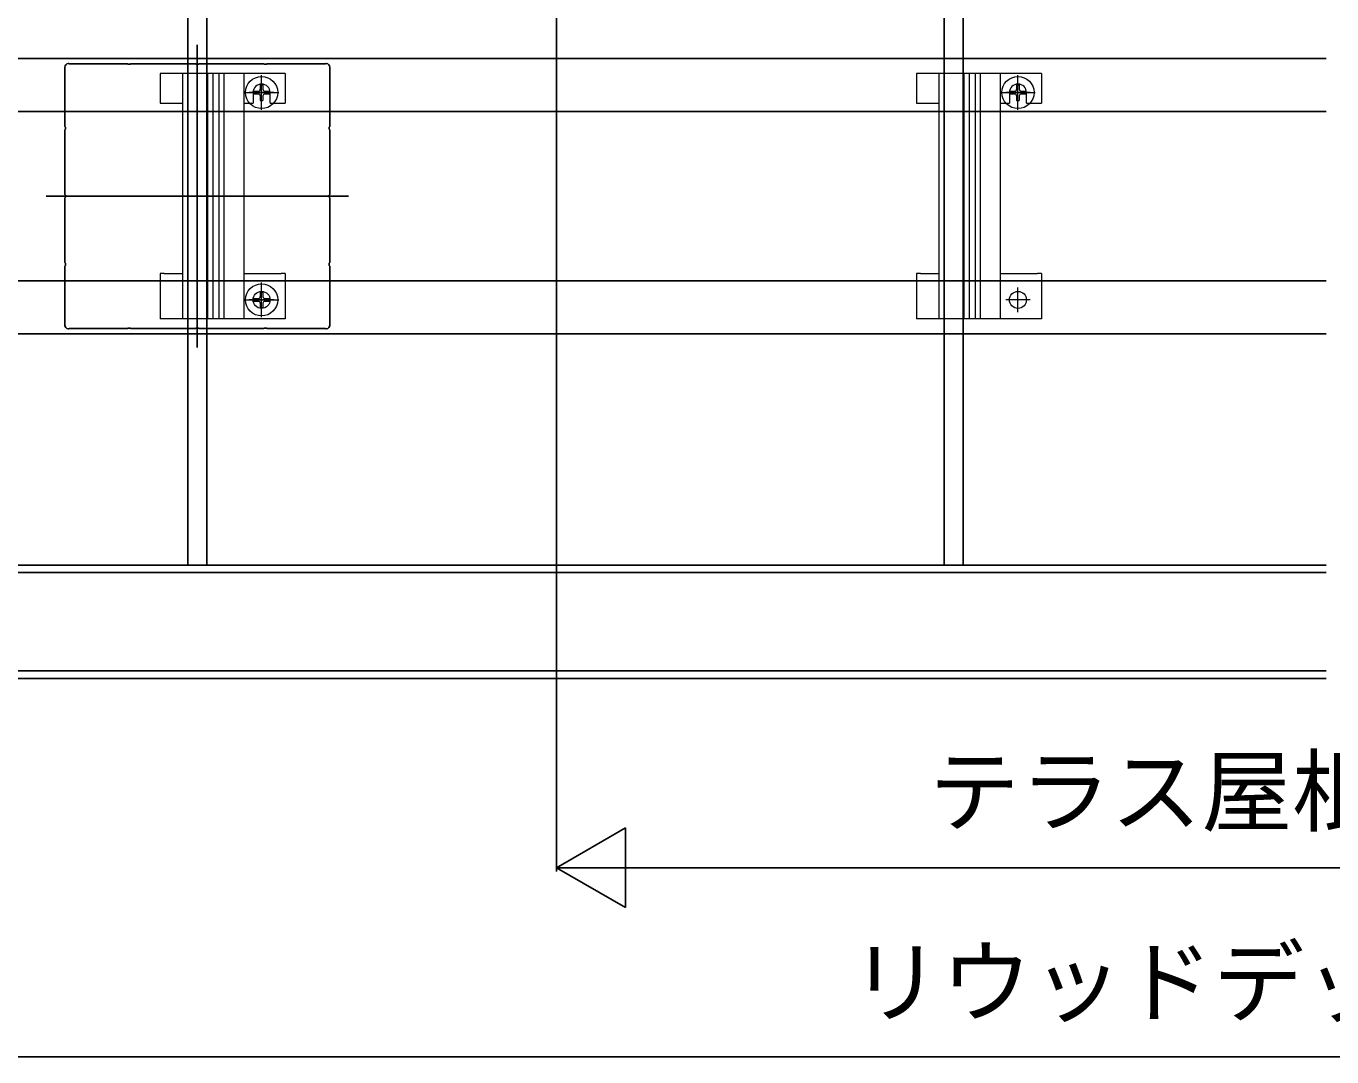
# Model space of a CAD drawing. Units: millimetres, scale not verified. Extents: x -1050 to 1050, y -1566 to 1557.
# Drawn here: x -367.8 to -22.6, y -412.5 to -140.1 of the extents above; entities that cross this region are included whole.
import ezdxf
from ezdxf.enums import TextEntityAlignment as Align

# ---------------------------------------------------------------- set-up
doc = ezdxf.new("R2010")
doc.units = ezdxf.units.MM
doc.header["$LTSCALE"] = 8
for name, color, linetype in [('0-3_YKK_11E', 7, 'Continuous'), ('0-4_YKK_12', 2, 'Continuous'), ('0-7_YKK_D', 6, 'Continuous')]:
    doc.layers.add(name, color=color, linetype=linetype)
doc.layers.add('0-5_YKK_13', color=4, linetype='Continuous', lineweight=18)
doc.styles.add('ＭＳ ゴシック', font='')
doc.styles.get('ＭＳ ゴシック').set_extended_font_data('MS Gothic')

msp = doc.modelspace()

# ---------------------------------------------------------------- linework, layer by layer
at = {"layer": '0-3_YKK_11E'}
for points in [[(-357.639, -219.148), (-357.603, -218.988), (-357.563, -218.868), (-357.563, -203.466), (-357.443, -203.283), (-357.443, -202.733), (-357.563, -202.549), (-357.563, -185.466), (-357.443, -185.283), (-357.443, -184.733), (-357.563, -184.549), (-357.563, -167.466), (-357.443, -167.283), (-357.443, -166.733), (-357.563, -166.549), (-357.563, -151.147), (-357.603, -151.027), (-357.639, -150.868)], [(-356.703, -149.932), (-356.543, -149.968), (-356.423, -150.008), (-341.021, -150.008), (-340.838, -150.128), (-340.288, -150.128), (-340.105, -150.008)], [(-340.105, -150.008), (-323.021, -150.008), (-322.838, -150.128), (-322.288, -150.128), (-322.105, -150.008), (-305.021, -150.008), (-304.838, -150.128), (-304.288, -150.128), (-304.105, -150.008), (-288.703, -150.008), (-288.583, -149.968), (-288.423, -149.932)], [(-287.487, -150.868), (-287.523, -151.027), (-287.563, -151.147), (-287.563, -166.549), (-287.683, -166.733), (-287.683, -167.283), (-287.563, -167.466), (-287.563, -184.549), (-287.683, -184.733), (-287.683, -185.283), (-287.563, -185.466), (-287.563, -202.549), (-287.683, -202.733), (-287.683, -203.283), (-287.563, -203.466), (-287.563, -218.868), (-287.523, -218.988), (-287.487, -219.148)], [(-288.423, -220.083), (-288.583, -220.048), (-288.703, -220.008), (-304.105, -220.008), (-304.288, -219.888), (-304.838, -219.888), (-305.021, -220.008), (-322.105, -220.008), (-322.288, -219.888), (-322.838, -219.888), (-323.021, -220.008), (-340.105, -220.008), (-340.288, -219.888), (-340.838, -219.888), (-341.021, -220.008), (-356.423, -220.008), (-356.543, -220.048), (-356.703, -220.083)]]:
    msp.add_lwpolyline(points, dxfattribs=at)
for centre, start, end in [((-356.463, -151.108), 101.53696, 168.46304), ((-288.663, -151.108), 11.53696, 78.46304), ((-356.463, -218.908), 191.53696, 258.46304), ((-288.663, -218.908), 281.53696, 348.46304)]:
    msp.add_arc(centre, 1.2, start, end, dxfattribs=at)
at = {"layer": '0-4_YKK_12'}
for p, q in [((-322.563, -145.008), (-322.563, -225.008)), ((-24.063, -148.608), (-516.563, -148.608)), ((-24.063, -162.608), (-516.563, -162.608)), ((-362.563, -185.008), (-282.563, -185.008)), ((-24.063, -207.408), (-516.563, -207.408)), ((-24.063, -221.408), (-516.563, -221.408)), ((-24.063, -282.507), (-506.563, -282.507)), ((-24.063, -284.507), (-506.563, -284.507)), ((-24.063, -310.507), (-506.563, -310.507)), ((-24.063, -312.507), (-506.563, -312.507))]:
    msp.add_line(p, q, dxfattribs=at)
for points in [[(-325.063, 30.993), (-325.063, -109.007), (-325.063, -282.507)], [(-320.063, 30.993), (-320.063, -109.007), (-320.063, -282.507)], [(-120.063, 30.993), (-120.063, -109.007), (-120.063, -282.507)], [(-125.063, -81.507), (-125.063, -109.007), (-125.063, -282.507)]]:
    msp.add_lwpolyline(points, dxfattribs=at)
at = {"layer": '0-5_YKK_13'}
for p, q in [((-331.363, -152.608), (-332.363, -152.608)), ((-326.463, -152.608), (-331.363, -152.608)), ((-326.463, -152.608), (-326.463, -217.408)), ((-325.138, -152.608), (-326.463, -152.608)), ((-320.275, -152.608), (-325.138, -152.608)), ((-319.375, -152.608), (-320.275, -152.608)), ((-319.793, -217.408), (-319.793, -152.608)), ((-318.477, -152.608), (-319.375, -152.608)), ((-318.327, -152.608), (-318.477, -152.608)), ((-318.408, -217.408), (-318.408, -152.608)), ((-316.899, -152.608), (-318.327, -152.608)), ((-316.749, -152.608), (-316.899, -152.608)), ((-316.819, -217.408), (-316.819, -152.608)), ((-315.851, -152.608), (-316.749, -152.608)), ((-314.951, -152.608), (-315.851, -152.608)), ((-315.433, -217.408), (-315.433, -152.608)), ((-311.488, -152.608), (-314.951, -152.608)), ((-310.163, -152.608), (-311.488, -152.608)), ((-310.163, -217.408), (-310.163, -152.608)), ((-300.363, -152.608), (-310.163, -152.608)), ((-305.563, -162.158), (-305.563, -153.058)), ((-305.563, -160.858), (-305.563, -154.358)), ((-299.363, -152.608), (-300.363, -152.608)), ((-299.363, -152.608), (-299.363, -160.408)), ((-131.363, -152.608), (-132.363, -152.608)), ((-126.463, -152.608), (-131.363, -152.608)), ((-126.463, -152.608), (-126.463, -217.408)), ((-125.138, -152.608), (-126.463, -152.608)), ((-120.275, -152.608), (-125.138, -152.608)), ((-119.375, -152.608), (-120.275, -152.608)), ((-119.793, -217.408), (-119.793, -152.608)), ((-118.477, -152.608), (-119.375, -152.608)), ((-118.327, -152.608), (-118.477, -152.608)), ((-118.408, -217.408), (-118.408, -152.608)), ((-116.899, -152.608), (-118.327, -152.608)), ((-116.749, -152.608), (-116.899, -152.608)), ((-116.819, -217.408), (-116.819, -152.608)), ((-115.851, -152.608), (-116.749, -152.608)), ((-114.951, -152.608), (-115.851, -152.608)), ((-115.433, -217.408), (-115.433, -152.608)), ((-111.488, -152.608), (-114.951, -152.608)), ((-110.163, -152.608), (-111.488, -152.608)), ((-110.163, -217.408), (-110.163, -152.608)), ((-100.363, -152.608), (-110.163, -152.608)), ((-105.563, -162.158), (-105.563, -153.058)), ((-105.563, -160.858), (-105.563, -154.358)), ((-99.363, -152.608), (-100.363, -152.608)), ((-99.363, -152.608), (-99.363, -160.408)), ((-310.113, -157.608), (-301.013, -157.608)), ((-302.313, -157.608), (-308.813, -157.608)), ((-307.813, -157.608), (-307.813, -160.408)), ((-307.638, -157.258), (-307.638, -157.958)), ((-307.638, -157.258), (-306.413, -157.258)), ((-307.638, -157.958), (-306.413, -157.958)), ((-305.913, -155.533), (-305.213, -155.533)), ((-305.913, -155.533), (-305.913, -156.758)), ((-305.913, -158.458), (-305.913, -159.683)), ((-305.213, -155.533), (-305.213, -156.758)), ((-305.213, -158.458), (-305.213, -159.683)), ((-304.713, -157.258), (-303.488, -157.258)), ((-304.713, -157.958), (-303.488, -157.958)), ((-303.488, -157.258), (-303.488, -157.958)), ((-303.313, -160.408), (-303.313, -157.608)), ((-110.113, -157.608), (-101.013, -157.608)), ((-102.313, -157.608), (-108.813, -157.608)), ((-107.813, -157.608), (-107.813, -160.408)), ((-107.638, -157.258), (-107.638, -157.958)), ((-107.638, -157.258), (-106.413, -157.258)), ((-107.638, -157.958), (-106.413, -157.958)), ((-105.913, -155.533), (-105.213, -155.533)), ((-105.913, -155.533), (-105.913, -156.758)), ((-105.913, -158.458), (-105.913, -159.683)), ((-105.213, -155.533), (-105.213, -156.758)), ((-105.213, -158.458), (-105.213, -159.683)), ((-104.713, -157.258), (-103.488, -157.258)), ((-104.713, -157.958), (-103.488, -157.958)), ((-103.488, -157.258), (-103.488, -157.958)), ((-103.313, -160.408), (-103.313, -157.608)), ((-331.363, -160.408), (-326.463, -160.408)), ((-310.163, -160.408), (-307.813, -160.408)), ((-305.913, -159.683), (-305.213, -159.683)), ((-303.313, -160.408), (-300.363, -160.408)), ((-300.363, -160.408), (-299.363, -160.408)), ((-131.363, -160.408), (-126.463, -160.408)), ((-110.163, -160.408), (-107.813, -160.408)), ((-105.913, -159.683), (-105.213, -159.683)), ((-103.313, -160.408), (-100.363, -160.408)), ((-100.363, -160.408), (-99.363, -160.408)), ((-332.363, -205.408), (-332.363, -217.408)), ((-331.363, -205.408), (-332.363, -205.408)), ((-331.363, -205.408), (-326.463, -205.408)), ((-310.163, -205.408), (-300.363, -205.408)), ((-299.363, -205.408), (-300.363, -205.408)), ((-132.363, -205.408), (-132.363, -217.408)), ((-131.363, -205.408), (-132.363, -205.408)), ((-131.363, -205.408), (-126.463, -205.408)), ((-110.163, -205.408), (-100.363, -205.408)), ((-99.363, -205.408), (-100.363, -205.408)), ((-305.913, -210.333), (-305.213, -210.333)), ((-305.913, -210.333), (-305.913, -211.558)), ((-305.563, -216.958), (-305.563, -207.858)), ((-305.563, -215.658), (-305.563, -209.158)), ((-305.213, -210.333), (-305.213, -211.558)), ((-105.563, -215.658), (-105.563, -209.158)), ((-310.113, -212.408), (-301.013, -212.408)), ((-302.313, -212.408), (-308.813, -212.408)), ((-307.638, -212.058), (-307.638, -212.758)), ((-307.638, -212.058), (-306.413, -212.058)), ((-307.638, -212.758), (-306.413, -212.758)), ((-305.913, -213.258), (-305.913, -214.483)), ((-305.213, -213.258), (-305.213, -214.483)), ((-304.713, -212.058), (-303.488, -212.058)), ((-304.713, -212.758), (-303.488, -212.758)), ((-303.488, -212.058), (-303.488, -212.758)), ((-102.313, -212.408), (-108.813, -212.408)), ((-331.363, -217.408), (-332.363, -217.408)), ((-326.463, -217.408), (-331.363, -217.408)), ((-325.138, -217.408), (-326.463, -217.408)), ((-320.275, -217.408), (-325.138, -217.408)), ((-319.375, -217.408), (-320.275, -217.408)), ((-318.477, -217.408), (-319.375, -217.408)), ((-318.327, -217.408), (-318.477, -217.408)), ((-316.899, -217.408), (-318.327, -217.408)), ((-316.749, -217.408), (-316.899, -217.408)), ((-315.851, -217.408), (-316.749, -217.408)), ((-314.951, -217.408), (-315.851, -217.408)), ((-311.488, -217.408), (-314.951, -217.408)), ((-310.163, -217.408), (-311.488, -217.408)), ((-300.363, -217.408), (-310.163, -217.408)), ((-305.913, -214.483), (-305.213, -214.483)), ((-131.363, -217.408), (-132.363, -217.408)), ((-126.463, -217.408), (-131.363, -217.408)), ((-125.138, -217.408), (-126.463, -217.408)), ((-120.275, -217.408), (-125.138, -217.408)), ((-119.375, -217.408), (-120.275, -217.408)), ((-118.477, -217.408), (-119.375, -217.408)), ((-118.327, -217.408), (-118.477, -217.408)), ((-116.899, -217.408), (-118.327, -217.408)), ((-116.749, -217.408), (-116.899, -217.408)), ((-115.851, -217.408), (-116.749, -217.408)), ((-114.951, -217.408), (-115.851, -217.408)), ((-111.488, -217.408), (-114.951, -217.408)), ((-110.163, -217.408), (-111.488, -217.408)), ((-100.363, -217.408), (-110.163, -217.408))]:
    msp.add_line(p, q, dxfattribs=at)
for points in [[(-332.363, -152.608), (-332.363, -160.408), (-331.363, -160.408)], [(-132.363, -152.608), (-132.363, -160.408), (-131.363, -160.408)], [(-299.363, -205.408), (-299.363, -217.408), (-300.363, -217.408)], [(-99.363, -205.408), (-99.363, -217.408), (-100.363, -217.408)]]:
    msp.add_lwpolyline(points, dxfattribs=at)
for centre, radius in [((-305.563, -157.608), 4.25), ((-105.563, -157.608), 4.25), ((-305.563, -212.408), 4.25), ((-305.563, -212.408), 2.25), ((-105.563, -212.408), 2.25)]:
    msp.add_circle(centre, radius, dxfattribs=at)
for centre, radius, start, end in [((-305.563, -157.608), 2.25, 0, 180), ((-105.563, -157.608), 2.25, 0, 180), ((-306.413, -156.758), 0.5, 270, 0), ((-306.413, -158.458), 0.5, 0, 90), ((-304.713, -156.758), 0.5, 180, 270), ((-304.713, -158.458), 0.5, 90, 180), ((-106.413, -156.758), 0.5, 270, 0), ((-106.413, -158.458), 0.5, 0, 90), ((-104.713, -156.758), 0.5, 180, 270), ((-104.713, -158.458), 0.5, 90, 180), ((-306.413, -211.558), 0.5, 270, 0), ((-306.413, -213.258), 0.5, 0, 90), ((-304.713, -211.558), 0.5, 180, 270), ((-304.713, -213.258), 0.5, 90, 180)]:
    msp.add_arc(centre, radius, start, end, dxfattribs=at)
at = {"layer": '0-7_YKK_D'}
for p, q in [((-227.563, -112.413), (-227.563, -363.507)), ((-227.563, -362.507), (-209.376, -352.007)), ((-209.376, -373.007), (-209.376, -352.007)), ((-227.563, -362.507), (-209.376, -373.007)), ((-227.563, -362.507), (-191.19, -362.507)), ((-206.563, -362.507), (151.437, -362.507)), ((-526.063, -412.507), (480.937, -412.507))]:
    msp.add_line(p, q, dxfattribs=at)

# ---------------------------------------------------------------- texts
at = {"layer": '0-7_YKK_D', "style": 'ＭＳ ゴシック'}
for s, p in [('テラス屋根\u3000L', (-129.086, -356.371)), ('リウッドデッキ\u3000W', (-149.927, -406.78))]:
    msp.add_text(s, height=17.6, dxfattribs=at).set_placement(p, align=Align.BOTTOM_LEFT)

doc.saveas('drawing.dxf')
